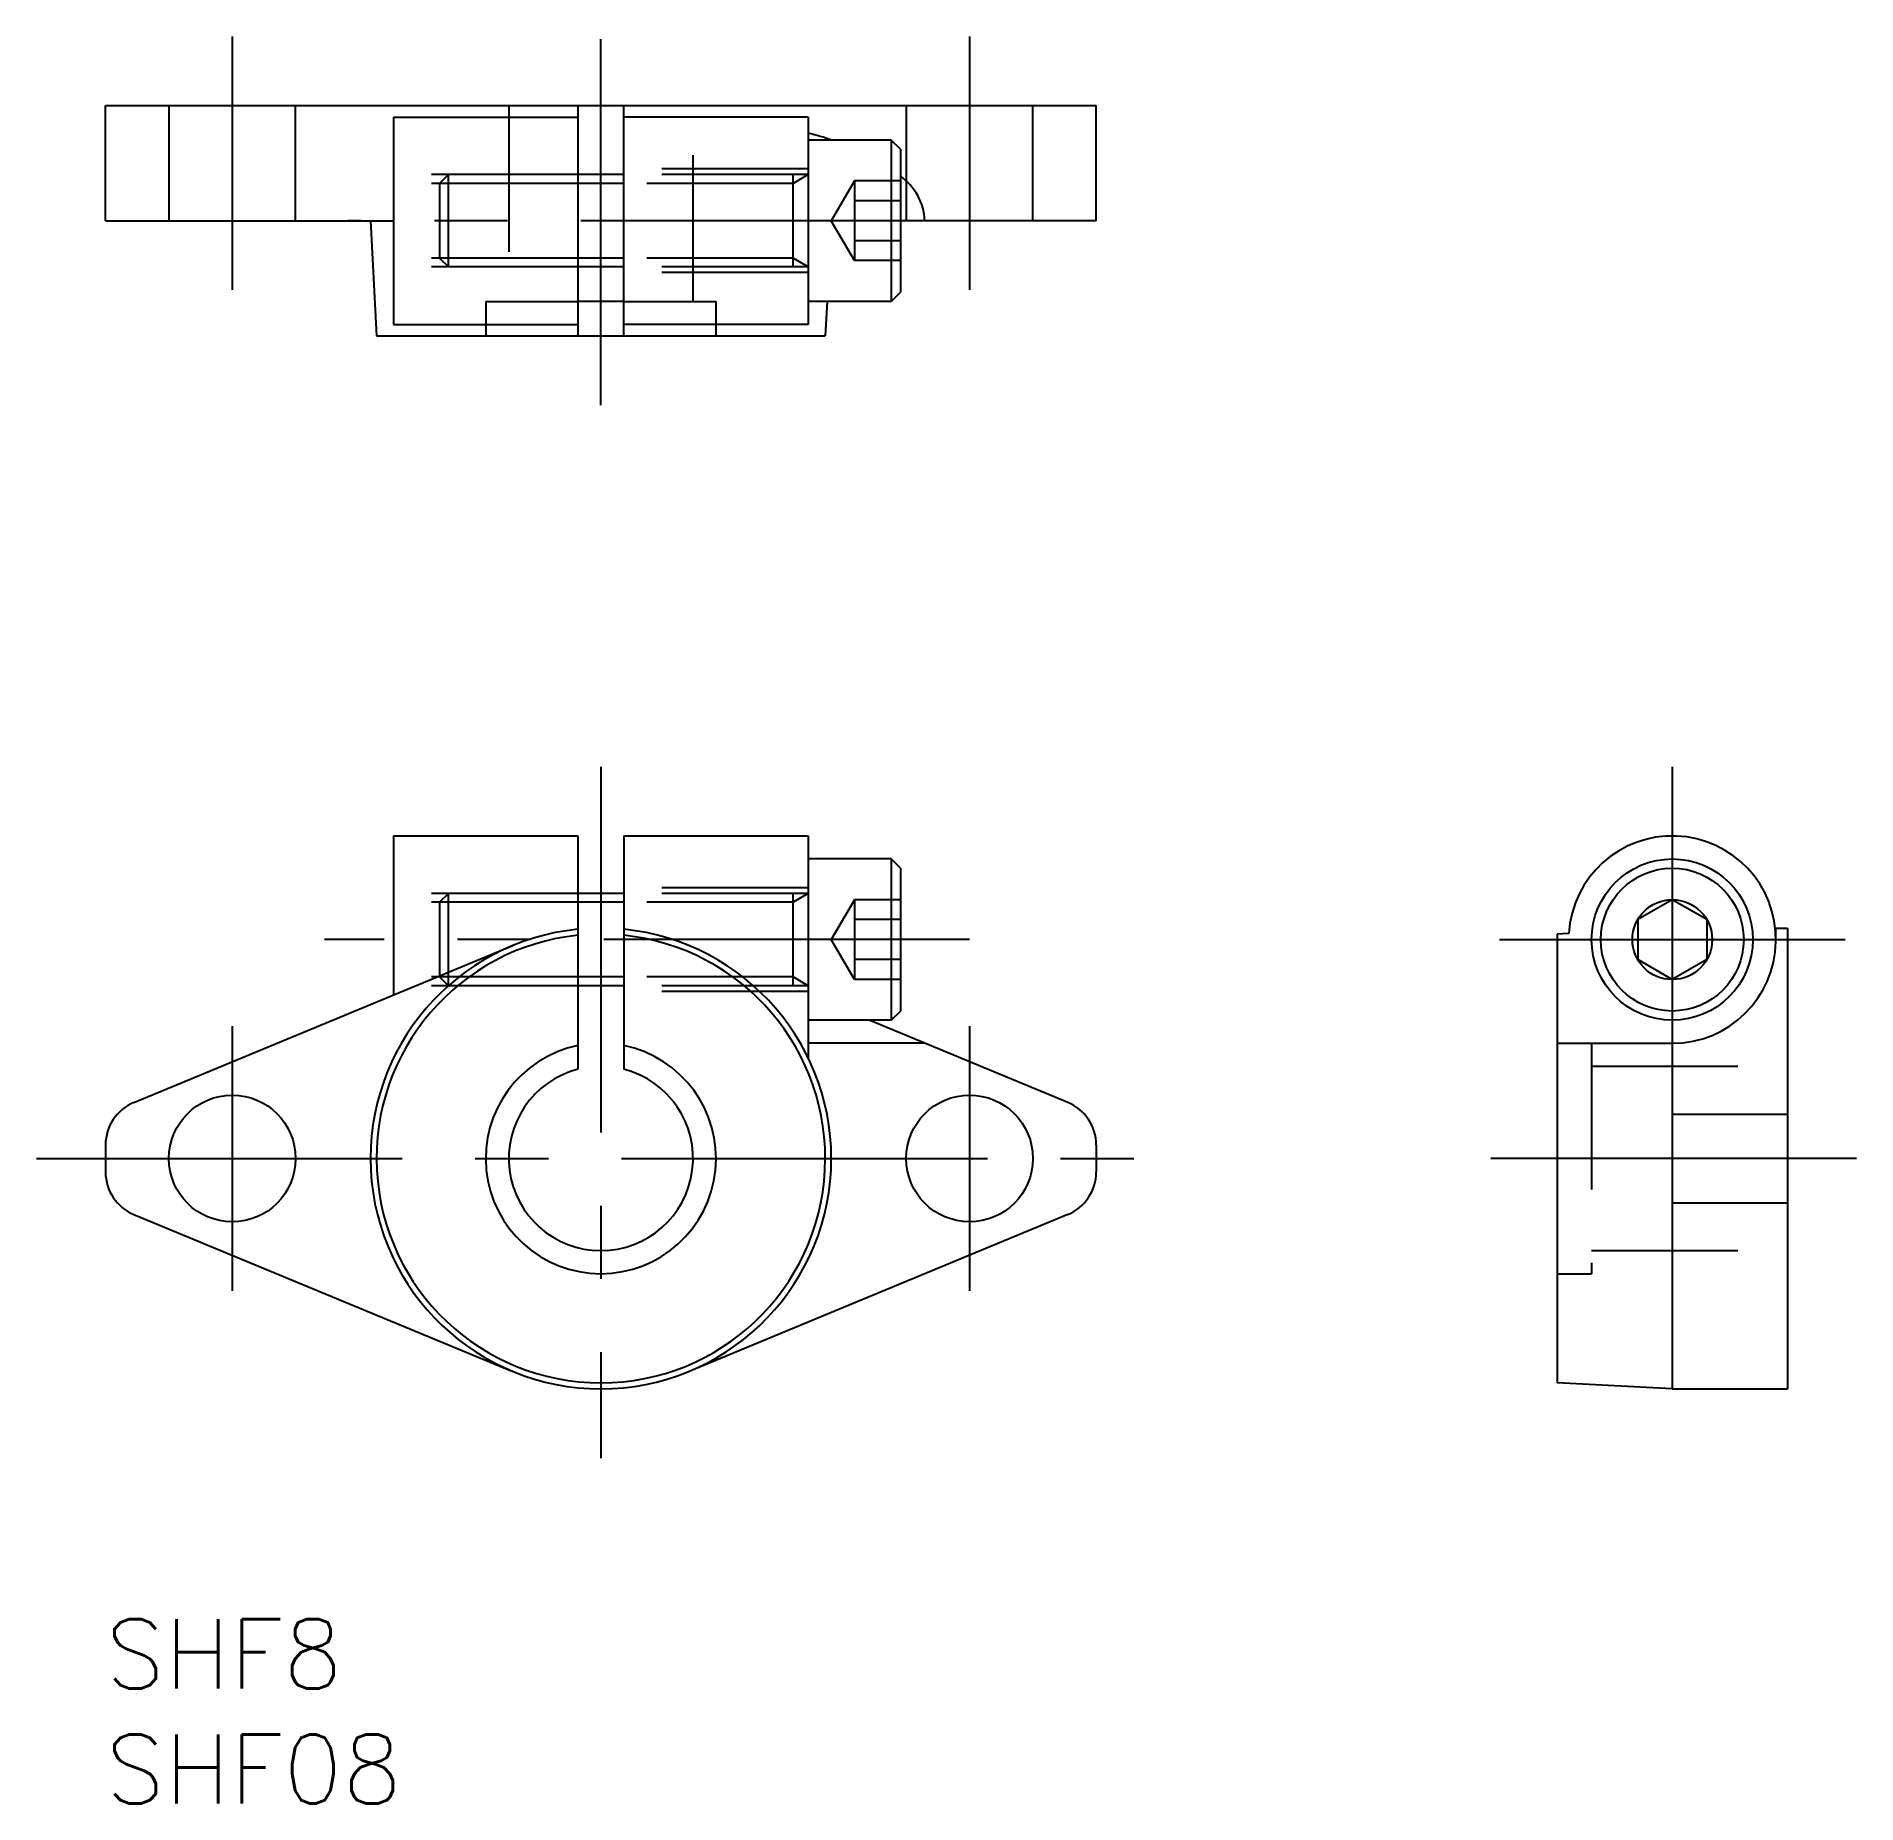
# Model space of a CAD drawing. Extents: x -3 to 76, y -8 to 68.7.
import ezdxf

# ---------------------------------------------------------------- set-up
doc = ezdxf.new("R2010")
doc.units = 0
doc.header["$LTSCALE"] = 0.5
doc.linetypes.add('CENTER', pattern=[50.8, 31.75, -6.35, 6.35, -6.35])
doc.linetypes.add('DASHED', pattern=[19.05, 12.7, -6.35])
for name, color, linetype in [('MSM_CENTER', 1, 'CENTER'), ('MSM_CONTINUOUS', 7, 'CONTINUOUS'), ('MSM_DASHED', 4, 'DASHED'), ('MSM_NARROW', 5, 'CONTINUOUS'), ('MSM_PART_NUMBER', 7, 'CONTINUOUS')]:
    doc.layers.add(name, color=color, linetype=linetype)
doc.styles.get("Standard").update_dxf_attribs({"font": 'txt.shx', "height": 3, "bigfont": 'bigfont.shx'})

# ---------------------------------------------------------------- blocks, each defined once
blk = doc.blocks.new('*U14')
at = {"layer": 'MSM_PART_NUMBER'}
blk.add_text('SHF8', height=3, dxfattribs=at).set_placement((0, -3))
blk = doc.blocks.new('*U15')
at = {"layer": 'MSM_PART_NUMBER'}
blk.add_text('SHF08', height=3, dxfattribs=at).set_placement((0, -8))

msp = doc.modelspace()

# ---------------------------------------------------------------- linework, layer by layer
at = {"layer": 'MSM_CENTER'}
for p, q in [((5.5, 68.702), (5.5, 57.702)), ((21.5, 52.702), (21.5, 68.702)), ((37.5, 68.702), (37.5, 57.702)), ((36.5, 60.702), (10.5, 60.702)), ((21.5, 37), (21.5, 7)), ((68, 37), (68, 22)), ((37.5, 29.5), (9.5, 29.5)), ((60.5, 29.5), (75.5, 29.5)), ((5.5, 25.75), (5.5, 14.25)), ((37.5, 25.75), (37.5, 14.25)), ((-3, 20), (46, 20)), ((76, 20), (60, 20))]:
    msp.add_line(p, q, dxfattribs=at)
at = {"layer": 'MSM_CONTINUOUS'}
for p, q in [((0, 60.702), (0, 65.702)), ((0, 65.702), (43, 65.702)), ((20.5, 65.702), (20.5, 55.702)), ((22.5, 55.702), (22.5, 65.702)), ((43, 60.702), (43, 65.702)), ((12.5, 65.202), (12.5, 56.202)), ((12.5, 65.202), (20.5, 65.202)), ((30.5, 65.202), (22.5, 65.202)), ((30.5, 65.202), (30.5, 56.202)), ((34.1, 64.202), (30.5, 64.202)), ((34.1, 64.202), (34.1, 57.202)), ((34.5, 63.802), (34.1, 64.202)), ((34.5, 63.802), (34.5, 57.602)), ((22.5, 62.702), (20.5, 62.702)), ((0, 60.702), (12.5, 60.702)), ((11.5, 60.702), (11.762, 55.702)), ((43, 60.702), (34.5, 60.702)), ((22.5, 58.702), (20.5, 58.702)), ((22.5, 57.202), (20.5, 57.202)), ((34.1, 57.202), (30.5, 57.202)), ((31.317, 57.202), (31.238, 55.702)), ((34.1, 57.202), (34.5, 57.602)), ((12.5, 56.202), (20.5, 56.202)), ((30.5, 56.202), (22.5, 56.202)), ((11.762, 55.702), (31.238, 55.702)), ((12.5, 34), (20.5, 34)), ((12.5, 34), (12.5, 27.096)), ((20.5, 34), (20.5, 23.873)), ((22.5, 34), (22.5, 23.873)), ((22.5, 34), (30.5, 34)), ((30.5, 34), (30.5, 24.359)), ((34.1, 33), (30.5, 33)), ((34.5, 32.6), (34.1, 33)), ((34.1, 33), (34.1, 26)), ((34.5, 32.6), (34.5, 26.4)), ((22.5, 31.5), (20.5, 31.5)), ((68, 31.232), (66.5, 30.366)), ((69.5, 30.366), (68, 31.232)), ((66.5, 30.366), (66.5, 28.634)), ((69.5, 30.366), (69.5, 28.634)), ((1.235, 22.43), (17.673, 29.239)), ((63.508, 29.765), (63, 29.738)), ((63, 29.738), (63, 10.262)), ((72.472, 30), (73, 30)), ((72.5, 29.5), (72.5, 30)), ((73, 30), (73, 10)), ((68, 27.768), (66.5, 28.634)), ((69.5, 28.634), (68, 27.768)), ((22.5, 27.5), (20.5, 27.5)), ((34.1, 26), (34.5, 26.4)), ((34.1, 26), (30.5, 26)), ((41.765, 22.43), (33.146, 26)), ((35.56, 25), (30.5, 25)), ((63, 25), (68, 25)), ((68, 25), (68, 10)), ((68, 21.918), (73, 21.918)), ((0, 20.582), (0, 19.418)), ((43, 20.582), (43, 19.418)), ((63, 20), (63, 20)), ((1.235, 17.57), (17.673, 10.761)), ((41.765, 17.57), (25.327, 10.761)), ((68, 18.082), (73, 18.082)), ((68, 10), (63, 10.262)), ((68, 10), (73, 10))]:
    msp.add_line(p, q, dxfattribs=at)
for centre, radius in [((68, 29.5), 3.5), ((68, 29.5), 3.1), ((68, 29.5), 1.732), ((5.5, 20), 2.75), ((37.5, 20), 2.75)]:
    msp.add_circle(centre, radius, dxfattribs=at)
for centre, radius, start, end in [((25.339, 45.236), 19.949, 71.93764, 75.00778), ((33.008, 60.566), 2.556, 3.05424, 54.28465), ((68, 29.5), 4.5, 270, 176.62941), ((21.5, 20), 10, 95.73917, 84.26083), ((21.5, 20), 9.738, 95.89415, 84.10585), ((21.5, 20), 5, 101.53696, 78.46304), ((21.5, 20), 4, 104.47751, 75.52249), ((2, 20.582), 2, 112.5, 180.00001), ((41, 20.582), 2, 359.99999, 67.5), ((2, 19.418), 2, 179.99999, 247.49999), ((41, 19.418), 2, 292.50001, 0.00001)]:
    msp.add_arc(centre, radius, start, end, dxfattribs=at)
at = {"layer": 'MSM_DASHED'}
for p, q in [((2.75, 65.702), (2.75, 60.702)), ((8.25, 60.702), (8.25, 65.702)), ((17.5, 65.702), (17.5, 57.202)), ((25.5, 57.202), (25.5, 65.702)), ((34.75, 65.702), (34.75, 60.702)), ((40.25, 60.702), (40.25, 65.702)), ((20.5, 62.702), (12.5, 62.702)), ((14.5, 62.323), (14.879, 62.702)), ((14.879, 58.702), (14.879, 62.702)), ((30.5, 62.952), (22.5, 62.952)), ((30.5, 62.702), (22.5, 62.702)), ((30.5, 62.702), (29.844, 62.323)), ((29.844, 58.702), (29.844, 62.702)), ((32.5, 62.434), (31.5, 60.702)), ((32.5, 62.434), (32.5, 58.97)), ((34.5, 62.434), (32.5, 62.434)), ((20.5, 62.323), (12.5, 62.323)), ((14.5, 62.323), (14.5, 59.081)), ((29.844, 62.323), (22.5, 62.323)), ((34.5, 61.568), (32.5, 61.568)), ((32.5, 58.97), (31.5, 60.702)), ((34.5, 59.836), (32.5, 59.836)), ((20.5, 59.081), (12.5, 59.081)), ((20.5, 58.702), (12.5, 58.702)), ((14.5, 59.081), (14.879, 58.702)), ((29.844, 59.081), (22.5, 59.081)), ((30.5, 58.702), (22.5, 58.702)), ((30.5, 58.702), (29.844, 59.081)), ((34.5, 58.97), (32.5, 58.97)), ((30.5, 58.452), (22.5, 58.452)), ((16.5, 57.202), (16.5, 55.702)), ((16.5, 57.202), (20.5, 57.202)), ((22.5, 57.202), (26.5, 57.202)), ((26.5, 55.702), (26.5, 57.202)), ((30.5, 31.75), (22.5, 31.75)), ((20.5, 31.5), (12.5, 31.5)), ((20.5, 31.121), (12.5, 31.121)), ((14.5, 31.121), (14.879, 31.5)), ((14.5, 31.121), (14.5, 27.879)), ((14.879, 27.5), (14.879, 31.5)), ((30.5, 31.5), (22.5, 31.5)), ((29.844, 31.121), (22.5, 31.121)), ((30.5, 31.5), (29.844, 31.121)), ((29.844, 27.5), (29.844, 31.5)), ((32.5, 31.232), (31.5, 29.5)), ((32.5, 31.232), (32.5, 27.768)), ((34.5, 31.232), (32.5, 31.232)), ((34.5, 30.366), (32.5, 30.366)), ((32.5, 27.768), (31.5, 29.5)), ((34.5, 28.634), (32.5, 28.634)), ((20.5, 27.879), (12.5, 27.879)), ((14.5, 27.879), (14.879, 27.5)), ((29.844, 27.879), (22.5, 27.879)), ((30.5, 27.5), (29.844, 27.879)), ((34.5, 27.768), (32.5, 27.768)), ((20.5, 27.5), (12.5, 27.5)), ((30.5, 27.5), (22.5, 27.5)), ((30.5, 27.25), (22.5, 27.25)), ((64.5, 25), (64.5, 15)), ((64.5, 24), (73, 24)), ((64.5, 16), (73, 16)), ((63, 15), (64.5, 15))]:
    msp.add_line(p, q, dxfattribs=at)
at = {"layer": 'MSM_NARROW'}
for p, q in [((22.5, 62.323), (20.5, 62.323)), ((22.5, 59.081), (20.5, 59.081)), ((22.5, 31.121), (20.5, 31.121)), ((22.5, 27.879), (20.5, 27.879))]:
    msp.add_line(p, q, dxfattribs=at)

# ---------------------------------------------------------------- block references
at = {"layer": 'MSM_CONTINUOUS'}
for name in ['*U14', '*U15']:
    msp.add_blockref(name, (0, 0), dxfattribs=at)

doc.saveas('drawing.dxf')
